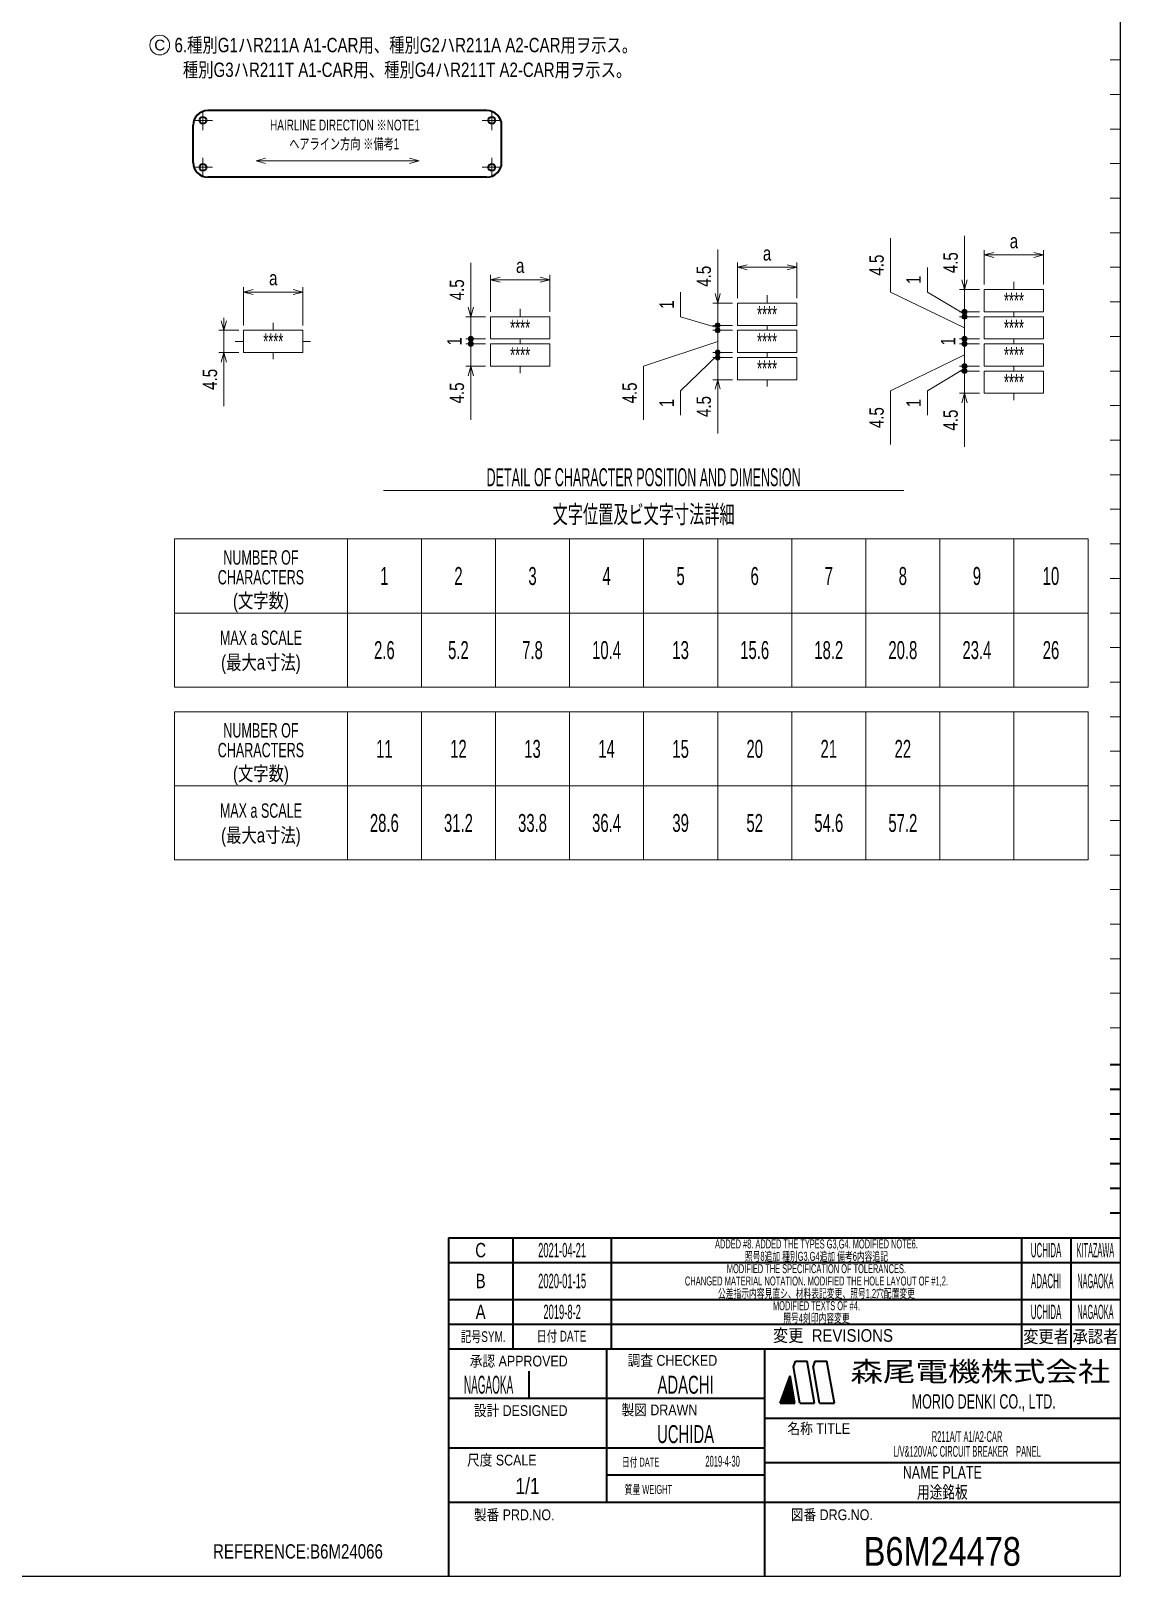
# Model space of a CAD drawing. Header units: millimetres. Extents: x 10 to 832, y 7 to 590.
# Drawn here: x 610.9 to 831.5, y 15 to 327.9 of the extents above; entities that cross this region are included whole.
import ezdxf
from ezdxf.enums import TextEntityAlignment as Align

# ---------------------------------------------------------------- set-up
doc = ezdxf.new("R2010")
doc.units = ezdxf.units.MM
doc.linetypes.add('DASHDOT', pattern=[25.3, 12.7, -6.3, 0, -6.3])
doc.linetypes.add('DIVIDE', pattern=[31.6, 12.7, -6.3, 0, -6.3, 0, -6.3])
for name, color, linetype in [('GR1_05', 7, 'Continuous'), ('図面枠B6M', 7, 'Continuous'), ('表題、部品表_01', 7, 'Continuous')]:
    doc.layers.add(name, color=color, linetype=linetype)
doc.styles.add('HG丸ｺﾞｼｯｸM-PRO', font='')
doc.styles.get('HG丸ｺﾞｼｯｸM-PRO').set_extended_font_data('HG丸ｺﾞｼｯｸM-PRO')

# ---------------------------------------------------------------- blocks, each defined once
blk = doc.blocks.new('BLKF023')
at = {"layer": '図面枠B6M', "color": 2, "linetype": 'Continuous', "lineweight": 25}
for p in [(831.5, 584), (9.5, 15)]:
    blk.add_line(p, (831.5, 15), dxfattribs=at)
at = {"layer": '図面枠B6M', "color": 4, "linetype": 'Continuous', "lineweight": 13}
for p, q in [((829.5, 322), (831.5, 322)), ((829.5, 315), (831.5, 315)), ((829.5, 308), (831.5, 308)), ((829.5, 301), (831.5, 301)), ((829.5, 294), (831.5, 294)), ((829.5, 287), (831.5, 287)), ((829.5, 280), (831.5, 280)), ((829.5, 273), (831.5, 273)), ((829.5, 266), (831.5, 266)), ((829.5, 259), (831.5, 259)), ((829.5, 252), (831.5, 252)), ((829.5, 245), (831.5, 245)), ((829.5, 238), (831.5, 238)), ((829.5, 231), (831.5, 231)), ((829.5, 224), (831.5, 224)), ((829.5, 217), (831.5, 217)), ((829.5, 210), (831.5, 210)), ((829.5, 203), (831.5, 203)), ((829.5, 196), (831.5, 196)), ((829.5, 189), (831.5, 189)), ((829.5, 182), (831.5, 182)), ((829.5, 175), (831.5, 175)), ((829.5, 168), (831.5, 168)), ((829.5, 161), (831.5, 161)), ((829.5, 154), (831.5, 154)), ((829.5, 147), (831.5, 147)), ((829.5, 140), (831.5, 140)), ((829.5, 133), (831.5, 133)), ((829.5, 126), (831.5, 126))]:
    blk.add_line(p, q, dxfattribs=at)
at = {"layer": '図面枠B6M', "color": 3, "linetype": 'Continuous', "lineweight": 35}
for p, q in [((831.5, 118.5), (829.5, 118.5)), ((831.5, 113.5), (829.5, 113.5)), ((831.5, 108.5), (829.5, 108.5)), ((831.5, 103.5), (829.5, 103.5)), ((831.5, 98.5), (829.5, 98.5)), ((831.5, 93.5), (829.5, 93.5)), ((831.5, 88.5), (829.5, 88.5)), ((695.5, 83.5), (831.5, 83.5)), ((695.5, 83.5), (695.5, 15)), ((708.5, 83.5), (708.5, 61)), ((728.5, 61), (728.5, 83.5)), ((811.5, 83.5), (811.5, 61)), ((821.5, 83.5), (821.5, 61)), ((695.5, 78.5), (831.5, 78.5)), ((695.5, 71), (831.5, 71)), ((695.5, 66), (831.5, 66)), ((695.5, 61), (831.5, 61)), ((727.5, 61), (727.5, 30)), ((759.5, 61), (759.5, 15)), ((711.73, 56.5), (711.73, 51)), ((765.34, 57.4), (765.73, 58.5)), ((766.64, 50), (765.34, 57.4)), ((765.73, 58.5), (768.14, 58.5)), ((769.64, 50), (768.14, 58.5)), ((769.68, 58.5), (769.32, 57.51)), ((770.64, 50), (769.32, 57.51)), ((769.68, 58.5), (772.14, 58.5)), ((773.64, 50), (772.14, 58.5)), ((762.64, 50), (764.66, 55.55)), ((763.12, 51.3), (765.07, 53.25)), ((763.2, 51.53), (765.05, 53.37)), ((763.28, 51.75), (765.02, 53.49)), ((763.36, 51.97), (765, 53.61)), ((763.44, 52.19), (764.98, 53.73)), ((763.52, 52.42), (764.96, 53.86)), ((763.6, 52.64), (764.94, 53.98)), ((763.68, 52.86), (764.92, 54.1)), ((763.76, 53.08), (764.9, 54.22)), ((763.84, 53.31), (764.88, 54.34)), ((763.93, 53.53), (764.85, 54.46)), ((764.01, 53.75), (764.83, 54.58)), ((764.09, 53.97), (764.81, 54.7)), ((764.17, 54.19), (764.79, 54.82)), ((764.25, 54.42), (764.77, 54.94)), ((764.33, 54.64), (764.75, 55.06)), ((764.41, 54.86), (764.73, 55.18)), ((764.49, 55.08), (764.71, 55.3)), ((764.57, 55.31), (764.68, 55.42)), ((764.65, 55.53), (764.66, 55.54)), ((765.64, 50), (764.66, 55.55)), ((695.5, 51), (759.5, 51)), ((762.66, 50), (765.19, 52.53)), ((762.71, 50.19), (765.17, 52.65)), ((762.79, 50.41), (765.15, 52.77)), ((762.8, 50), (765.21, 52.41)), ((762.87, 50.64), (765.13, 52.89)), ((762.94, 50), (765.24, 52.29)), ((762.95, 50.86), (765.11, 53.01)), ((763.04, 51.08), (765.09, 53.13)), ((763.08, 50), (765.26, 52.17)), ((763.22, 50), (765.28, 52.05)), ((763.36, 50), (765.3, 51.93)), ((763.51, 50), (765.32, 51.81)), ((763.65, 50), (765.34, 51.69)), ((763.79, 50), (765.36, 51.57)), ((763.93, 50), (765.38, 51.45)), ((764.07, 50), (765.41, 51.33)), ((764.21, 50), (765.43, 51.21)), ((764.35, 50), (765.45, 51.09)), ((764.5, 50), (765.47, 50.97)), ((764.64, 50), (765.49, 50.85)), ((764.78, 50), (765.51, 50.73)), ((764.92, 50), (765.53, 50.61)), ((765.06, 50), (765.55, 50.49)), ((765.2, 50), (765.58, 50.37)), ((765.34, 50), (765.6, 50.25)), ((765.49, 50), (765.62, 50.13)), ((759.5, 47), (831.5, 47)), ((762.64, 50), (765.64, 50)), ((765.63, 50), (765.64, 50.01)), ((766.64, 50), (769.64, 50)), ((770.64, 50), (773.64, 50)), ((695.5, 41), (759.5, 41)), ((759.5, 38), (831.5, 38)), ((727.5, 35.5), (759.5, 35.5)), ((695.5, 30), (831.5, 30))]:
    blk.add_line(p, q, dxfattribs=at)
at = {"layer": '図面枠B6M', "color": 4, "linetype": 'Continuous', "lineweight": 13, "style": 'HG丸ｺﾞｼｯｸM-PRO'}
for s, height, width, p in [('記号SYM.', 2.182, 0.69227, (702.53, 63.49)), ('日付 DATE', 2.182, 0.692507, (718.37, 63.58)), ('変更  REVISIONS', 2.5455, 0.887352, (773.35, 63.72)), ('変更者', 2.545, 0.887717, (816.5, 63.5)), ('承認者', 2.545, 0.887717, (826.5, 63.5)), ('承認 APPROVED', 2.1818, 0.863151, (709.71, 58.54)), ('調査 CHECKED', 2.182, 0.863174, (740.84, 58.67)), ('設計 DESIGNED', 2.1818, 0.862613, (710.11, 48.51)), ('製図 DRAWN', 2.182, 0.863099, (738.2, 48.65)), ('名称 TITLE', 2.182, 0.862489, (770.47, 44.87)), ('尺度 SCALE', 2.182, 0.862581, (706.28, 38.49)), ('日付 DATE', 1.818, 0.618255, (734.38, 38.09)), ('質量 WEIGHT', 1.818, 0.618812, (735.96, 32.55)), ('製番 PRD.NO.', 2.182, 0.863299, (708.79, 27.41)), ('図番 DRG.NO.', 2.182, 0.863083, (773.12, 27.42))]:
    blk.add_text(s, height=height, dxfattribs=dict(at, width=width)).set_placement(p, align=Align.MIDDLE_CENTER)
at = {"layer": '図面枠B6M', "color": 2, "linetype": 'Continuous', "lineweight": 25, "style": 'HG丸ｺﾞｼｯｸM-PRO', "width": 1.206081}
blk.add_text('森尾電機株式会社', height=4, dxfattribs=at).set_placement((803.22, 56.43), align=Align.MIDDLE_CENTER)
at = {"layer": '図面枠B6M', "color": 3, "linetype": 'Continuous', "lineweight": 35, "style": 'HG丸ｺﾞｼｯｸM-PRO', "width": 0.652197}
blk.add_text('MORIO DENKI CO., LTD.', height=2.9091, dxfattribs=at).set_placement((803.88, 50.36), align=Align.MIDDLE_CENTER)
blk = doc.blocks.new('BLKF024')
at = {"layer": '図面枠B6M', "color": 3, "linetype": 'Continuous', "lineweight": 35, "style": 'HG丸ｺﾞｼｯｸM-PRO'}
for s, height, width, p in [('C', 2.91, 0.782198, (702, 81)), ('2021-04-21', 2.909, 0.488281, (718.5, 81)), ('ADDED #8. ADDED THE TYPES G3,G4. MODIFIED NOTE6.', 1.8182, 0.618007, (770, 82.25)), ('UCHIDA', 2.909, 0.415827, (816.5, 81)), ('KITAZAWA', 2.909, 0.335, (826.5, 81)), ('B', 2.91, 0.78204, (702, 74.75)), ('2020-01-15', 2.909, 0.488281, (718.5, 74.75)), ('MODIFIED THE SPECIFICATION OF TOLERANCES.', 1.8182, 0.618603, (770, 77.25)), ('ADACHI', 2.909, 0.415454, (816.5, 74.75)), ('NAGAOKA', 2.909, 0.334453, (826.5, 74.75)), ('A', 2.91, 0.782973, (702, 68.5)), ('2019-8-2', 2.909, 0.488281, (718.5, 68.5)), ('MODIFIED TEXTS OF #4.', 1.8182, 0.617712, (770, 69.75)), ('UCHIDA', 2.909, 0.415827, (816.5, 68.5)), ('NAGAOKA', 2.909, 0.334453, (826.5, 68.5)), ('NAGAOKA', 3.636, 0.414524, (703.61, 53.75)), ('ADACHI', 3.636, 0.619335, (743.5, 53.75)), ('UCHIDA', 3.636, 0.61989, (743.5, 43.75)), ('R211A/T A1/A2-CAR', 2.1818, 0.522012, (800.5, 43.25)), ('L/V&120VAC CIRCUIT BREAKER\u3000PANEL', 2.1818, 0.522042, (800.5, 40.25)), ('2019-4-30', 2.182, 0.482367, (751, 38.25)), ('1/1', 3.273, 0.80628, (711.5, 33.25)), ('NAME PLATE', 2.545, 0.742249, (795.5, 36)), ('B6M24478', 5.818, 0.845653, (795.5, 20))]:
    blk.add_text(s, height=height, dxfattribs=dict(at, width=width)).set_placement(p, align=Align.MIDDLE_CENTER)
blk = doc.blocks.new('BLKF178')
at = {"layer": '表題、部品表_01', "color": 4, "linetype": 'DASHDOT', "lineweight": 13}
for p, q in [((647.7, 309.75), (643.8, 309.75)), ((645.75, 307.8), (645.75, 311.7)), ((706.2, 309.75), (702.3, 309.75)), ((704.25, 307.8), (704.25, 311.7)), ((645.75, 298.3), (645.75, 302.2)), ((704.25, 298.3), (704.25, 302.2)), ((647.7, 300.25), (643.8, 300.25)), ((706.2, 300.25), (702.3, 300.25))]:
    blk.add_line(p, q, dxfattribs=at)
at = {"layer": '表題、部品表_01', "color": 3, "linetype": 'Continuous', "lineweight": 35}
for p, q in [((703.25, 311.75), (646.75, 311.75)), ((643.75, 301.25), (643.75, 308.75)), ((706.25, 301.25), (706.25, 308.75)), ((703.25, 298.25), (646.75, 298.25))]:
    blk.add_line(p, q, dxfattribs=at)
for centre in [(645.75, 309.75), (704.25, 309.75), (645.75, 300.25), (704.25, 300.25)]:
    blk.add_circle(centre, 0.7, dxfattribs=at)
for centre, start, end in [((646.75, 308.75), 90, 180), ((703.25, 308.75), 0, 90), ((646.75, 301.25), 180, 270), ((703.25, 301.25), 270, 0)]:
    blk.add_arc(centre, 3, start, end, dxfattribs=at)
blk = doc.blocks.new('FXTIP_ARROW_S')
at = {"color": 0, "linetype": 'Continuous', "lineweight": -2}
for q in [(-1, 0), (-0.97, 0.26), (-0.97, -0.26)]:
    blk.add_line((0, 0), q, dxfattribs=at)
blk = doc.blocks.new('FXTIP_ARROW_E')
at = {"color": 0, "linetype": 'Continuous', "lineweight": -2}
for q in [(-1, 0), (-0.97, 0.26), (-0.97, -0.26)]:
    blk.add_line((0, 0), q, dxfattribs=at)
blk = doc.blocks.new('BLKF180')
at = {"layer": '表題、部品表_01', "color": 4, "linetype": 'DIVIDE', "lineweight": 13}
for p, q in [((654, 267.25), (666, 267.25)), ((654, 262.75), (654, 267.25)), ((666, 267.25), (666, 262.75)), ((666, 262.75), (654, 262.75))]:
    blk.add_line(p, q, dxfattribs=at)
blk = doc.blocks.new('BLKF179')
at = {"layer": '表題、部品表_01', "color": 4, "linetype": 'DASHDOT', "lineweight": 13}
for p, q in [((660, 268.76), (660, 267.25)), ((654, 265), (652.26, 265)), ((667.53, 265), (666, 265)), ((660, 262.75), (660, 261.37))]:
    blk.add_line(p, q, dxfattribs=at)
at = {"layer": '表題、部品表_01', "color": 4, "linetype": 'DIVIDE', "lineweight": 13}
blk.add_blockref('BLKF180', (0, 0), dxfattribs=at)
blk = doc.blocks.new('BLKF182')
at = {"layer": '表題、部品表_01', "color": 4, "linetype": 'DIVIDE', "lineweight": 13}
for p, q in [((716, 270), (704, 270)), ((704, 270), (704, 265.5)), ((716, 265.5), (716, 270)), ((704, 265.5), (716, 265.5)), ((704, 264.5), (716, 264.5)), ((704, 264.5), (704, 260)), ((716, 260), (716, 264.5)), ((704, 260), (716, 260))]:
    blk.add_line(p, q, dxfattribs=at)
at = {"layer": '表題、部品表_01', "color": 4, "linetype": 'DASHDOT', "lineweight": 13}
for p, q in [((710, 271.59), (710, 270)), ((710, 265.5), (710, 264.5)), ((710, 260), (710, 258.59))]:
    blk.add_line(p, q, dxfattribs=at)
blk = doc.blocks.new('BLKF181')
at = {"layer": '表題、部品表_01', "color": 4, "linetype": 'DIVIDE', "lineweight": 13}
blk.add_blockref('BLKF182', (0, 0), dxfattribs=at)
at = {"layer": '表題、部品表_01', "color": 3, "linetype": 'Continuous', "lineweight": 35, "style": 'HG丸ｺﾞｼｯｸM-PRO', "width": 0.594076}
for p in [(710, 267.75), (710, 262.25)]:
    blk.add_text('****', height=3.273, dxfattribs=at).set_placement(p, align=Align.MIDDLE_CENTER)
blk = doc.blocks.new('FXTIP_BLACKDOT_E')
at = {"color": 0, "linetype": 'Continuous', "lineweight": -2}
blk.add_line((0, 0), (-1, 0), dxfattribs=at)
at = {"color": 0, "linetype": 'Continuous', "lineweight": -2, "const_width": 0.25}
blk.add_lwpolyline([(-0.125, 0, 1), (0.125, 0, 1)], format="xyb", close=True, dxfattribs=at)
at = {"color": 0, "linetype": 'Continuous', "lineweight": -2}
blk.add_circle((0, 0), 0.25, dxfattribs=at)
blk = doc.blocks.new('BLKF184')
at = {"layer": '表題、部品表_01', "color": 4, "linetype": 'DIVIDE', "lineweight": 13}
for p, q in [((766, 272.75), (754, 272.75)), ((754, 272.75), (754, 268.25)), ((766, 268.25), (766, 272.75)), ((754, 268.25), (766, 268.25)), ((754, 267.25), (766, 267.25)), ((754, 267.25), (754, 262.75)), ((766, 262.75), (766, 267.25)), ((754, 262.75), (766, 262.75)), ((754, 261.75), (766, 261.75)), ((754, 261.75), (754, 257.25)), ((766, 257.25), (766, 261.75)), ((754, 257.25), (766, 257.25))]:
    blk.add_line(p, q, dxfattribs=at)
at = {"layer": '表題、部品表_01', "color": 4, "linetype": 'DASHDOT', "lineweight": 13}
for p, q in [((760, 274.34), (760, 272.75)), ((760, 268.25), (760, 267.25)), ((760, 262.75), (760, 261.75)), ((760, 257.25), (760, 255.84))]:
    blk.add_line(p, q, dxfattribs=at)
blk = doc.blocks.new('BLKF183')
at = {"layer": '表題、部品表_01', "color": 4, "linetype": 'DIVIDE', "lineweight": 13}
blk.add_blockref('BLKF184', (0, 0), dxfattribs=at)
at = {"layer": '表題、部品表_01', "color": 3, "linetype": 'Continuous', "lineweight": 35, "style": 'HG丸ｺﾞｼｯｸM-PRO', "width": 0.594076}
for p in [(760, 270.5), (760, 265), (760, 259.5)]:
    blk.add_text('****', height=3.273, dxfattribs=at).set_placement(p, align=Align.MIDDLE_CENTER)
blk = doc.blocks.new('BLKF186')
at = {"layer": '表題、部品表_01', "color": 4, "linetype": 'DIVIDE', "lineweight": 13}
for p, q in [((816, 275.5), (804, 275.5)), ((804, 275.5), (804, 271)), ((816, 271), (816, 275.5)), ((804, 271), (816, 271)), ((804, 270), (816, 270)), ((804, 270), (804, 265.5)), ((816, 265.5), (816, 270)), ((804, 265.5), (816, 265.5)), ((804, 264.5), (816, 264.5)), ((804, 264.5), (804, 260)), ((816, 260), (816, 264.5)), ((804, 260), (816, 260)), ((804, 259), (816, 259)), ((804, 259), (804, 254.5)), ((816, 254.5), (816, 259)), ((804, 254.5), (816, 254.5))]:
    blk.add_line(p, q, dxfattribs=at)
at = {"layer": '表題、部品表_01', "color": 4, "linetype": 'DASHDOT', "lineweight": 13}
for p, q in [((810, 277.09), (810, 275.5)), ((810, 271), (810, 270)), ((810, 265.5), (810, 264.5)), ((810, 260), (810, 259)), ((810, 254.5), (810, 253.09))]:
    blk.add_line(p, q, dxfattribs=at)
blk = doc.blocks.new('BLKF185')
at = {"layer": '表題、部品表_01', "color": 4, "linetype": 'DIVIDE', "lineweight": 13}
blk.add_blockref('BLKF186', (0, 0), dxfattribs=at)
at = {"layer": '表題、部品表_01', "color": 3, "linetype": 'Continuous', "lineweight": 35, "style": 'HG丸ｺﾞｼｯｸM-PRO', "width": 0.594076}
for p in [(810, 273.25), (810, 267.75), (810, 262.25), (810, 256.75)]:
    blk.add_text('****', height=3.273, dxfattribs=at).set_placement(p, align=Align.MIDDLE_CENTER)
blk = doc.blocks.new('BLKF187')
at = {"layer": '表題、部品表_01', "color": 4, "linetype": 'Continuous', "lineweight": 13}
for p, q in [((640, 225), (825, 225)), ((640, 225), (640, 195)), ((675, 225), (675, 195)), ((690, 225), (690, 195)), ((705, 225), (705, 195)), ((720, 225), (720, 195)), ((735, 225), (735, 195)), ((750, 225), (750, 195)), ((765, 225), (765, 195)), ((780, 225), (780, 195)), ((795, 225), (795, 195)), ((810, 225), (810, 195)), ((825, 225), (825, 195)), ((640, 210), (825, 210)), ((640, 195), (825, 195))]:
    blk.add_line(p, q, dxfattribs=at)
at = {"layer": '表題、部品表_01', "color": 3, "linetype": 'Continuous', "lineweight": 35, "style": 'HG丸ｺﾞｼｯｸM-PRO'}
for s, height, width, p in [('NUMBER OF', 2.909, 0.652209, (657.5, 221.25)), ('CHARACTERS', 2.909, 0.652208, (657.5, 217.25)), ('(文字数)', 2.909, 0.781847, (657.5, 212.5)), ('MAX a SCALE', 2.9091, 0.651872, (657.5, 205)), ('(最大a寸法)', 2.909, 0.781984, (657.5, 200))]:
    blk.add_text(s, height=height, dxfattribs=dict(at, width=width)).set_placement(p, align=Align.MIDDLE_CENTER)
blk = doc.blocks.new('BLKF188')
at = {"layer": '表題、部品表_01', "color": 4, "linetype": 'Continuous', "lineweight": 13}
for p, q in [((640, 190), (825, 190)), ((640, 190), (640, 160)), ((675, 190), (675, 160)), ((690, 190), (690, 160)), ((705, 190), (705, 160)), ((720, 190), (720, 160)), ((735, 190), (735, 160)), ((750, 190), (750, 160)), ((765, 190), (765, 160)), ((780, 190), (780, 160)), ((795, 190), (795, 160)), ((810, 190), (810, 160)), ((825, 190), (825, 160)), ((640, 175), (825, 175)), ((640, 160), (825, 160))]:
    blk.add_line(p, q, dxfattribs=at)
at = {"layer": '表題、部品表_01', "color": 3, "linetype": 'Continuous', "lineweight": 35, "style": 'HG丸ｺﾞｼｯｸM-PRO'}
for s, height, width, p in [('NUMBER OF', 2.909, 0.652209, (657.5, 186.25)), ('CHARACTERS', 2.909, 0.652208, (657.5, 182.25)), ('(文字数)', 2.909, 0.781847, (657.5, 177.5)), ('MAX a SCALE', 2.9091, 0.651872, (657.5, 170)), ('(最大a寸法)', 2.909, 0.781984, (657.5, 165))]:
    blk.add_text(s, height=height, dxfattribs=dict(at, width=width)).set_placement(p, align=Align.MIDDLE_CENTER)
blk = doc.blocks.new('BLKF370')
at = {"layer": 'GR1_05', "color": 4, "linetype": 'Continuous', "lineweight": 13}
blk.add_circle((637, 325), 2, dxfattribs=at)
at = {"layer": 'GR1_05', "color": 4, "linetype": 'Continuous', "lineweight": 13, "style": 'HG丸ｺﾞｼｯｸM-PRO', "width": 1.042931}
blk.add_text('C', height=2.18, dxfattribs=at).set_placement((637, 325), align=Align.MIDDLE_CENTER)

msp = doc.modelspace()

# ---------------------------------------------------------------- linework, layer by layer
at = {"layer": '表題、部品表_01', "color": 4, "linetype": 'Continuous', "lineweight": 13}
for p, q in [((689.52, 301.55), (656.51, 301.55)), ((785, 275), (785, 285.88)), ((800, 275.5), (800, 286.38)), ((750, 272.75), (750, 283.63)), ((804, 276.5), (804, 283.5)), ((804, 282.5), (816, 282.5)), ((816, 276.5), (816, 283.5)), ((700, 270), (700, 280.88)), ((704, 271), (704, 278.5)), ((716, 271), (716, 278.5)), ((754, 273.75), (754, 281)), ((754, 280), (766, 280)), ((766, 273.75), (766, 281)), ((792.5, 275), (792.5, 279.96)), ((654, 268.25), (654, 276)), ((666, 268.25), (666, 276)), ((704, 277.5), (716, 277.5)), ((803, 275.5), (799, 275.5)), ((800, 271), (800, 275.5)), ((654, 275), (666, 275)), ((742.5, 270), (742.5, 274.96)), ((753, 272.75), (749, 272.75)), ((750, 268.25), (750, 272.75)), ((800, 267.75), (785, 275)), ((800, 270.5), (792.5, 275)), ((650, 267.25), (650, 269.75)), ((703, 270), (699, 270)), ((700, 265.5), (700, 270)), ((750, 267.75), (742.5, 270)), ((803, 271), (799, 271)), ((803, 270), (799, 270)), ((800, 270), (800, 271)), ((800, 265.5), (800, 270)), ((653, 267.25), (649, 267.25)), ((650, 262.75), (650, 267.25)), ((753, 268.25), (749, 268.25)), ((753, 267.25), (749, 267.25)), ((750, 267.25), (750, 268.25)), ((750, 262.75), (750, 267.25)), ((703, 265.5), (699, 265.5)), ((703, 264.5), (699, 264.5)), ((700, 264.5), (700, 265.5)), ((700, 260), (700, 264.5)), ((750, 265), (735, 260)), ((803, 265.5), (799, 265.5)), ((803, 264.5), (799, 264.5)), ((800, 264.5), (800, 265.5)), ((800, 260), (800, 264.5)), ((653, 262.75), (649, 262.75)), ((650, 251.87), (650, 262.75)), ((703, 260), (699, 260)), ((700, 249.12), (700, 260)), ((735, 260), (735, 249.12)), ((750, 262.25), (742.5, 255)), ((753, 262.75), (749, 262.75)), ((753, 261.75), (749, 261.75)), ((750, 261.75), (750, 262.75)), ((750, 257.25), (750, 261.75)), ((800, 262.25), (785, 255)), ((803, 260), (799, 260)), ((800, 259), (800, 260)), ((753, 257.25), (749, 257.25)), ((750, 246.37), (750, 257.25)), ((800, 259.5), (792.5, 255)), ((803, 259), (799, 259)), ((800, 254.5), (800, 259)), ((742.5, 255), (742.5, 250.04)), ((785, 255), (785, 244.12)), ((792.5, 255), (792.5, 250.04)), ((803, 254.5), (799, 254.5)), ((800, 243.62), (800, 254.5)), ((682.3, 234.8), (787.7, 234.8))]:
    msp.add_line(p, q, dxfattribs=at)

# ---------------------------------------------------------------- block references
at = {"layer": 'GR1_05', "color": 4, "linetype": 'Continuous', "lineweight": 13}
msp.add_blockref('BLKF370', (0, 0), dxfattribs=at)
at = {"layer": '図面枠B6M', "color": 4, "linetype": 'Continuous', "lineweight": 13}
msp.add_blockref('BLKF023', (0, 0), dxfattribs=at)
at = {"layer": '図面枠B6M', "color": 3, "linetype": 'Continuous', "lineweight": 35}
msp.add_blockref('BLKF024', (0, 0), dxfattribs=at)
at = {"layer": '表題、部品表_01', "color": 3, "linetype": 'Continuous', "lineweight": 35}
for name in ['BLKF178', 'BLKF185', 'BLKF183', 'BLKF181']:
    msp.add_blockref(name, (0, 0), dxfattribs=at)
at = {"layer": '表題、部品表_01', "color": 4, "linetype": 'Continuous', "lineweight": 13, "xscale": 2, "yscale": 2}
for name, p, rotation in [('FXTIP_ARROW_E', (656.51, 301.55), 180), ('FXTIP_ARROW_S', (804, 282.5), 180), ('FXTIP_ARROW_E', (816, 282.5), 360), ('FXTIP_ARROW_S', (754, 280), 180), ('FXTIP_ARROW_E', (766, 280), 360), ('FXTIP_ARROW_S', (654, 275), 180), ('FXTIP_ARROW_E', (666, 275), 360), ('FXTIP_ARROW_S', (704, 277.5), 180), ('FXTIP_ARROW_E', (716, 277.5), 360), ('FXTIP_ARROW_S', (800, 275.5), 270), ('FXTIP_ARROW_S', (750, 272.75), 270), ('FXTIP_ARROW_S', (650, 267.25), 270), ('FXTIP_ARROW_S', (700, 270), 270), ('FXTIP_BLACKDOT_E', (800, 271), 90), ('FXTIP_BLACKDOT_E', (800, 270), 90), ('FXTIP_BLACKDOT_E', (700, 265.5), 90), ('FXTIP_BLACKDOT_E', (750, 268.25), 90), ('FXTIP_BLACKDOT_E', (750, 267.25), 90), ('FXTIP_BLACKDOT_E', (800, 265.5), 90), ('FXTIP_BLACKDOT_E', (700, 264.5), 90), ('FXTIP_BLACKDOT_E', (750, 262.75), 90), ('FXTIP_BLACKDOT_E', (800, 264.5), 90), ('FXTIP_ARROW_E', (650, 262.75), 90), ('FXTIP_ARROW_E', (700, 260), 90), ('FXTIP_BLACKDOT_E', (750, 261.75), 90), ('FXTIP_BLACKDOT_E', (800, 260), 90), ('FXTIP_ARROW_E', (750, 257.25), 90), ('FXTIP_BLACKDOT_E', (800, 259), 90), ('FXTIP_ARROW_E', (800, 254.5), 90)]:
    msp.add_blockref(name, p, dxfattribs=dict(at, rotation=rotation))
msp.add_blockref('FXTIP_ARROW_S', (689.52, 301.55), dxfattribs=at)
at = {"layer": '表題、部品表_01', "color": 4, "linetype": 'DASHDOT', "lineweight": 13}
msp.add_blockref('BLKF179', (0, 0), dxfattribs=at)
at = {"layer": '表題、部品表_01', "color": 4, "linetype": 'Continuous', "lineweight": 13}
for name in ['BLKF187', 'BLKF188']:
    msp.add_blockref(name, (0, 0), dxfattribs=at)

# ---------------------------------------------------------------- texts
at = {"layer": '図面枠B6M', "color": 3, "linetype": 'Continuous', "lineweight": 35, "style": 'HG丸ｺﾞｼｯｸM-PRO'}
for s, height, width, p in [('照号8追加 種別G3,G4追加 備考6内容追記', 1.8182, 0.618641, (770, 79.75)), ('CHANGED MATERIAL NOTATION. MODIFIED THE HOLE LAYOUT OF #1,2.', 1.8182, 0.578028, (770, 74.75)), ('公差指示内容見直シ、材料表記変更、照号1,2穴配置変更', 1.8182, 0.618943, (770, 72.25)), ('照号4刻印内容変更', 1.818, 0.619043, (770, 67.25)), ('用途銘板', 2.545, 0.741121, (795.5, 32)), ('REFERENCE:B6M24066', 2.9091, 0.783569, (665, 20))]:
    msp.add_text(s, height=height, dxfattribs=dict(at, width=width)).set_placement(p, align=Align.MIDDLE_CENTER)
at = {"layer": '表題、部品表_01', "color": 3, "linetype": 'Continuous', "lineweight": 35, "style": 'HG丸ｺﾞｼｯｸM-PRO'}
for s, width, p in [('6.種別G1ハR211A A1-CAR用、種別G2ハR211A A2-CAR用ヲ示ス。', 0.782789, (640, 325)), ('  種別G3ハR211T A1-CAR用、種別G4ハR211T A2-CAR用ヲ示ス。', 0.782848, (640, 320))]:
    msp.add_text(s, height=2.9091, dxfattribs=dict(at, width=width)).set_placement(p, align=Align.MIDDLE_LEFT)
for s, width, p in [('HAIRLINE DIRECTION ※NOTE1', 0.69259, (674.53, 307.06)), ('ヘアライン方向 ※備考1', 0.692024, (674.38, 303.25))]:
    msp.add_text(s, height=2.1818, dxfattribs=dict(at, width=width)).set_placement(p, align=Align.BOTTOM_CENTER)
for s, height, rotation, width, p in [('a', 2.91, 0, 0.783015, (810, 283)), ('a', 2.91, 0, 0.783015, (760, 280.5)), ('4.5', 2.909, 90, 0.784839, (784.5, 280.44)), ('4.5', 2.909, 90, 0.784839, (799.5, 280.94)), ('a', 2.91, 0, 0.783015, (660, 275.5)), ('a', 2.91, 0, 0.783015, (710, 278)), ('4.5', 2.909, 90, 0.784839, (749.5, 278.19)), ('4.5', 2.909, 90, 0.784839, (699.5, 275.44)), ('1', 2.91, 90, 0.784542, (792, 277.48)), ('1', 2.91, 90, 0.784542, (742, 272.48)), ('1', 2.91, 90, 0.784542, (699, 265)), ('1', 2.91, 90, 0.784542, (799, 265)), ('4.5', 2.909, 90, 0.784839, (649.5, 257.31)), ('4.5', 2.909, 90, 0.784839, (699.5, 254.56)), ('4.5', 2.909, 90, 0.784839, (734.5, 254.56)), ('4.5', 2.909, 90, 0.784839, (749.5, 251.81)), ('1', 2.91, 90, 0.784542, (742, 252.52)), ('4.5', 2.909, 90, 0.784839, (784.5, 249.56)), ('1', 2.91, 90, 0.784542, (792, 252.52)), ('4.5', 2.909, 90, 0.784839, (799.5, 249.06))]:
    msp.add_text(s, height=height, rotation=rotation, dxfattribs=dict(at, width=width)).set_placement(p, align=Align.BOTTOM_CENTER)
for s, height, width, p in [('****', 3.273, 0.594076, (660, 265)), ('DETAIL OF CHARACTER POSITION AND DIMENSION', 3.6364, 0.522091, (735, 237.5)), ('文字位置及ビ文字寸法詳細', 3.6364, 0.618958, (735, 230)), ('1', 3.64, 0.619953, (682.5, 217.5)), ('2', 3.64, 0.619953, (697.5, 217.5)), ('3', 3.64, 0.619953, (712.5, 217.5)), ('4', 3.64, 0.619953, (727.5, 217.5)), ('5', 3.64, 0.619953, (742.5, 217.5)), ('6', 3.64, 0.619953, (757.5, 217.5)), ('7', 3.64, 0.619953, (772.5, 217.5)), ('8', 3.64, 0.619953, (787.5, 217.5)), ('9', 3.64, 0.619953, (802.5, 217.5)), ('10', 3.636, 0.619953, (817.5, 217.5)), ('2.6', 3.636, 0.618723, (682.5, 202.5)), ('5.2', 3.636, 0.618723, (697.5, 202.5)), ('7.8', 3.636, 0.618723, (712.5, 202.5)), ('10.4', 3.636, 0.619098, (727.5, 202.5)), ('13', 3.636, 0.619953, (742.5, 202.5)), ('15.6', 3.636, 0.619098, (757.5, 202.5)), ('18.2', 3.636, 0.619098, (772.5, 202.5)), ('20.8', 3.636, 0.619098, (787.5, 202.5)), ('23.4', 3.636, 0.619098, (802.5, 202.5)), ('26', 3.636, 0.619953, (817.5, 202.5)), ('11', 3.636, 0.619953, (682.5, 182.5)), ('12', 3.636, 0.619953, (697.5, 182.5)), ('13', 3.636, 0.619953, (712.5, 182.5)), ('14', 3.636, 0.619953, (727.5, 182.5)), ('15', 3.636, 0.619953, (742.5, 182.5)), ('20', 3.636, 0.619953, (757.5, 182.5)), ('21', 3.636, 0.619953, (772.5, 182.5)), ('22', 3.636, 0.619953, (787.5, 182.5)), ('28.6', 3.636, 0.619098, (682.5, 167.5)), ('31.2', 3.636, 0.619098, (697.5, 167.5)), ('33.8', 3.636, 0.619098, (712.5, 167.5)), ('36.4', 3.636, 0.619098, (727.5, 167.5)), ('39', 3.636, 0.619953, (742.5, 167.5)), ('52', 3.636, 0.619953, (757.5, 167.5)), ('54.6', 3.636, 0.619098, (772.5, 167.5)), ('57.2', 3.636, 0.619098, (787.5, 167.5))]:
    msp.add_text(s, height=height, dxfattribs=dict(at, width=width)).set_placement(p, align=Align.MIDDLE_CENTER)

doc.saveas('drawing.dxf')
